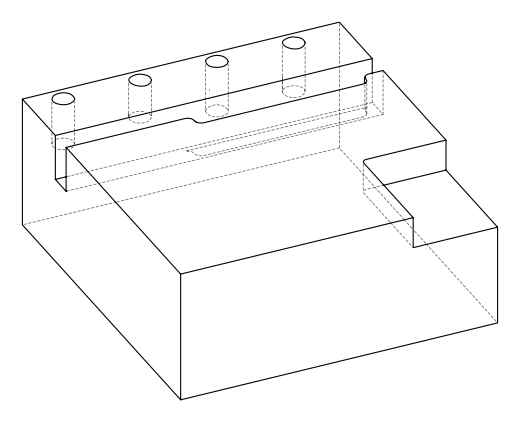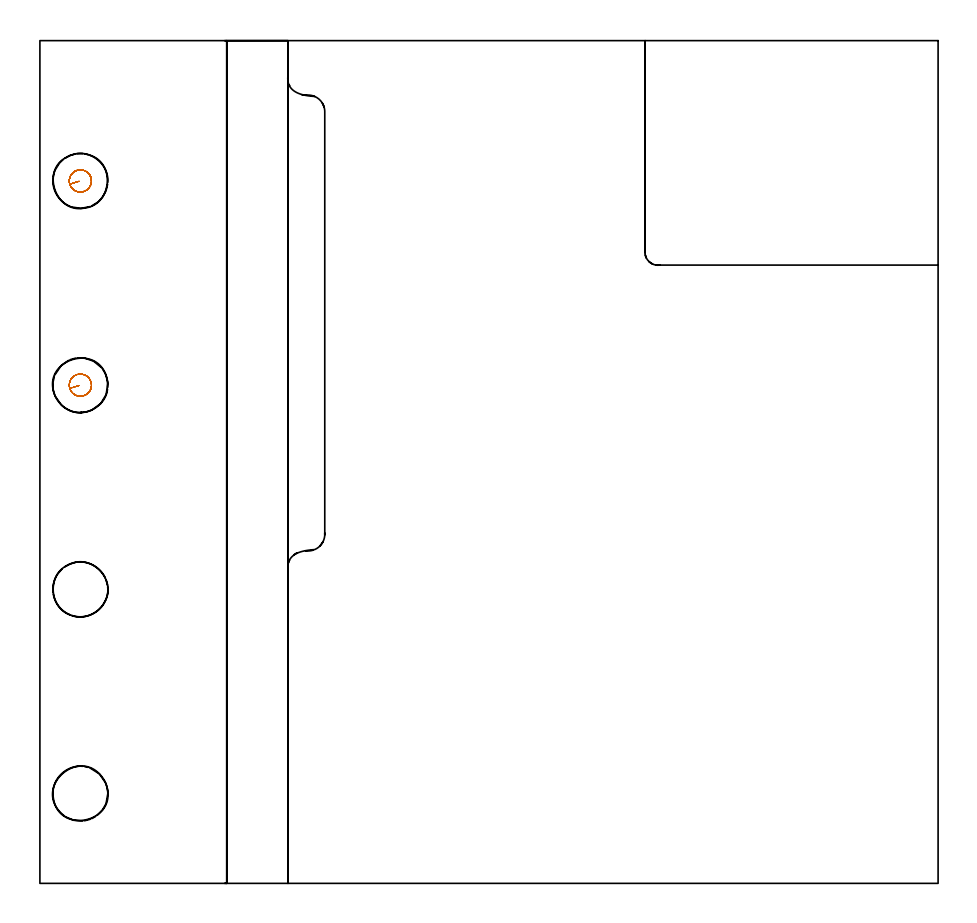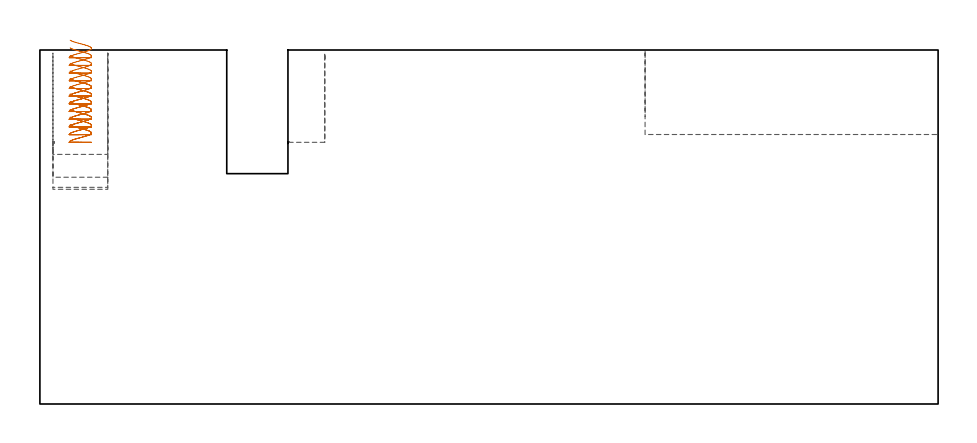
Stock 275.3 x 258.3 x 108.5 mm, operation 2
(PLAN: 7 operations, 3 tool changes, 97.9 min)
(1 MILL_CORNER_NOTCH_RECTANGULAR | CORNER_NOTCH_RECTANGULAR | NXT0201_008 | Follow Part, ap 1.5, ae 75% | 62.71 min | 159947 mm3)
(2 MILL_OPEN_POCKET | POCKET_OPEN | NXT0201_010 | Follow Part, ap 2.5, ae 75% | 27.7 min | 206511 mm3)
(3 MILL_RECTANGULAR_SLOT | SLOT_RECTANGULAR | NXT0201_012 | Follow Part, ap 4, ae 75% | 3.57 min | 46383 mm3)
(4 MILL_BLIND_HOLE_FROM_SOLID_MATERIAL | STEP1POCKET | NXT0201_011 | Spiral | 0.98 min | 2378 mm3)
(5 MILL_BLIND_HOLE_FROM_SOLID_MATERIAL_1 | STEP1POCKET_1 | NXT0201_011 | Spiral | 0.78 min | 836 mm3)
(6 MILL_BLIND_HOLE_FROM_SOLID_MATERIAL_2 | STEP1POCKET_2 | NXT0201_011 | Spiral | 1.08 min | 3192 mm3)
(7 MILL_BLIND_HOLE_FROM_SOLID_MATERIAL_3 | STEP1POCKET_3 | NXT0201_011 | Spiral | 1.08 min | 3063 mm3)
(TOOL NXT0201_008 | ENDMILL 6mm [2P460-0600-NA 1630] | D6 FL26 Z6)
(TOOL NXT0201_010 | ENDMILL 10mm [2P460-1000-NA 1630] | D10 FL30 Z6)
(TOOL NXT0201_012 | ENDMILL 16mm [2P460-1600-NA 1630] | D16 FL38 Z6)
(TOOL NXT0201_011 | ENDMILL 12mm [2P460-1200-NA 1630] | D12 FL38 Z6)
(OP 2 MILL_OPEN_POCKET, part 2 of 2)
G0 X9.279 Y151.362 Z99.708
G1 X9.4 Y151.089 Z99.628
X9.667 Y150.669 Z99.495
X9.992 Y150.292 Z99.362
X10.369 Y149.967 Z99.228
X10.789 Y149.7 Z99.095
X11.243 Y149.498 Z98.962
X11.722 Y149.363 Z98.828
X12.216 Y149.3 Z98.695
X12.584 Z98.596
X13.078 Y149.363 Z98.463
X13.557 Y149.498 Z98.33
X14.011 Y149.7 Z98.196
X14.431 Y149.967 Z98.063
X14.808 Y150.292 Z97.93
X15.133 Y150.669 Z97.796
X15.4 Y151.089 Z97.663
X15.602 Y151.543 Z97.53
X15.737 Y152.022 Z97.396
X15.8 Y152.516 Z97.263
Y152.884 Z97.164
X15.737 Y153.378 Z97.031
X15.602 Y153.857 Z96.898
X15.4 Y154.311 Z96.764
X15.133 Y154.731 Z96.631
X14.808 Y155.108 Z96.498
X14.431 Y155.433 Z96.365
X14.011 Y155.7 Z96.231
X13.557 Y155.902 Z96.098
X13.078 Y156.037 Z95.965
X12.584 Y156.1 Z95.831
X12.216 Z95.732
X11.722 Y156.037 Z95.599
X11.243 Y155.902 Z95.466
X10.789 Y155.7 Z95.333
X10.369 Y155.433 Z95.199
X9.992 Y155.108 Z95.066
X9.667 Y154.731 Z94.933
X9.4 Y154.311 Z94.799
X9.198 Y153.857 Z94.666
X9.063 Y153.378 Z94.533
X9. Y152.884 Z94.399
Y152.7 Z94.35
G3 X12.4 Y149.3 R3.4 F500.
X9. Y152.7 R-3.4
X9.146 Y151.714 R3.4
G1 X12.017 Y152.584 F250.
G0 X9.279 Y151.362 Z97.35
G1 X9.4 Y151.089 Z97.27
X9.667 Y150.669 Z97.137
X9.992 Y150.292 Z97.003
X10.369 Y149.967 Z96.87
X10.789 Y149.7 Z96.737
X11.243 Y149.498 Z96.603
X11.722 Y149.363 Z96.47
X12.216 Y149.3 Z96.337
X12.584 Z96.238
X13.078 Y149.363 Z96.105
X13.557 Y149.498 Z95.971
X14.011 Y149.7 Z95.838
X14.431 Y149.967 Z95.705
X14.808 Y150.292 Z95.571
X15.133 Y150.669 Z95.438
X15.4 Y151.089 Z95.305
X15.602 Y151.543 Z95.171
X15.737 Y152.022 Z95.038
X15.8 Y152.516 Z94.905
Y152.884 Z94.806
X15.737 Y153.378 Z94.673
X15.602 Y153.857 Z94.539
X15.4 Y154.311 Z94.406
X15.133 Y154.731 Z94.273
X14.808 Y155.108 Z94.139
X14.431 Y155.433 Z94.006
X14.011 Y155.7 Z93.873
X13.557 Y155.902 Z93.74
X13.078 Y156.037 Z93.606
X12.584 Y156.1 Z93.473
X12.216 Z93.374
X11.722 Y156.037 Z93.241
X11.243 Y155.902 Z93.107
X10.789 Y155.7 Z92.974
X10.369 Y155.433 Z92.841
X9.992 Y155.108 Z92.708
X9.667 Y154.731 Z92.574
X9.4 Y154.311 Z92.441
X9.198 Y153.857 Z92.308
X9.063 Y153.378 Z92.174
X9. Y152.884 Z92.041
Y152.7 Z91.992
G3 X12.4 Y149.3 R3.4 F500.
X9. Y152.7 R-3.4
X9.146 Y151.714 R3.4
G1 X12.017 Y152.584 F250.
G0 X9.279 Y151.362 Z94.992
G1 X9.4 Y151.089 Z94.912
X9.667 Y150.669 Z94.778
X9.992 Y150.292 Z94.645
X10.369 Y149.967 Z94.512
X10.789 Y149.7 Z94.378
X11.243 Y149.498 Z94.245
X11.722 Y149.363 Z94.112
X12.216 Y149.3 Z93.978
X12.584 Z93.88
X13.078 Y149.363 Z93.746
X13.557 Y149.498 Z93.613
X14.011 Y149.7 Z93.48
X14.431 Y149.967 Z93.346
X14.808 Y150.292 Z93.213
X15.133 Y150.669 Z93.08
X15.4 Y151.089 Z92.946
X15.602 Y151.543 Z92.813
X15.737 Y152.022 Z92.68
X15.8 Y152.516 Z92.547
Y152.884 Z92.448
X15.737 Y153.378 Z92.314
X15.602 Y153.857 Z92.181
X15.4 Y154.311 Z92.048
X15.133 Y154.731 Z91.914
X14.808 Y155.108 Z91.781
X14.431 Y155.433 Z91.648
X14.011 Y155.7 Z91.515
X13.557 Y155.902 Z91.381
X13.078 Y156.037 Z91.248
X12.584 Y156.1 Z91.115
X12.216 Z91.016
X11.722 Y156.037 Z90.882
X11.243 Y155.902 Z90.749
X10.789 Y155.7 Z90.616
X10.369 Y155.433 Z90.483
X9.992 Y155.108 Z90.349
X9.667 Y154.731 Z90.216
X9.4 Y154.311 Z90.083
X9.198 Y153.857 Z89.949
X9.063 Y153.378 Z89.816
X9. Y152.884 Z89.683
Y152.7 Z89.633
G3 X12.4 Y149.3 R3.4 F500.
X9. Y152.7 R-3.4
X9.146 Y151.714 R3.4
G1 X12.017 Y152.584 F250.
G0 X9.279 Y151.362 Z92.633
G1 X9.4 Y151.089 Z92.553
X9.667 Y150.669 Z92.42
X9.992 Y150.292 Z92.287
X10.369 Y149.967 Z92.153
X10.789 Y149.7 Z92.02
X11.243 Y149.498 Z91.887
X11.722 Y149.363 Z91.753
X12.216 Y149.3 Z91.62
X12.584 Z91.521
X13.078 Y149.363 Z91.388
X13.557 Y149.498 Z91.255
X14.011 Y149.7 Z91.121
X14.431 Y149.967 Z90.988
X14.808 Y150.292 Z90.855
X15.133 Y150.669 Z90.721
X15.4 Y151.089 Z90.588
X15.602 Y151.543 Z90.455
X15.737 Y152.022 Z90.322
X15.8 Y152.516 Z90.188
Y152.884 Z90.089
X15.737 Y153.378 Z89.956
X15.602 Y153.857 Z89.823
X15.4 Y154.311 Z89.689
X15.133 Y154.731 Z89.556
X14.808 Y155.108 Z89.423
X14.431 Y155.433 Z89.29
X14.011 Y155.7 Z89.156
X13.557 Y155.902 Z89.023
X13.078 Y156.037 Z88.89
X12.584 Y156.1 Z88.756
X12.216 Z88.657
X11.722 Y156.037 Z88.524
X11.243 Y155.902 Z88.391
X10.789 Y155.7 Z88.258
X10.369 Y155.433 Z88.124
X9.992 Y155.108 Z87.991
X9.667 Y154.731 Z87.858
X9.4 Y154.311 Z87.724
X9.198 Y153.857 Z87.591
X9.063 Y153.378 Z87.458
X9. Y152.884 Z87.324
Y152.7 Z87.275
G3 X12.4 Y149.3 R3.4 F500.
X9. Y152.7 R-3.4
X9.146 Y151.714 R3.4
G1 X12.017 Y152.584 F250.
G0 X9.279 Y151.362 Z90.275
G1 X9.4 Y151.089 Z90.195
X9.667 Y150.669 Z90.062
X9.992 Y150.292 Z89.928
X10.369 Y149.967 Z89.795
X10.789 Y149.7 Z89.662
X11.243 Y149.498 Z89.528
X11.722 Y149.363 Z89.395
X12.216 Y149.3 Z89.262
X12.584 Z89.163
X13.078 Y149.363 Z89.03
X13.557 Y149.498 Z88.896
X14.011 Y149.7 Z88.763
X14.431 Y149.967 Z88.63
X14.808 Y150.292 Z88.496
X15.133 Y150.669 Z88.363
X15.4 Y151.089 Z88.23
X15.602 Y151.543 Z88.096
X15.737 Y152.022 Z87.963
X15.8 Y152.516 Z87.83
Y152.884 Z87.731
X15.737 Y153.378 Z87.598
X15.602 Y153.857 Z87.464
X15.4 Y154.311 Z87.331
X15.133 Y154.731 Z87.198
X14.808 Y155.108 Z87.065
X14.431 Y155.433 Z86.931
X14.011 Y155.7 Z86.798
X13.557 Y155.902 Z86.665
X13.078 Y156.037 Z86.531
X12.584 Y156.1 Z86.398
X12.216 Z86.299
X11.722 Y156.037 Z86.166
X11.243 Y155.902 Z86.033
X10.789 Y155.7 Z85.899
X10.369 Y155.433 Z85.766
X9.992 Y155.108 Z85.633
X9.667 Y154.731 Z85.499
X9.4 Y154.311 Z85.366
X9.198 Y153.857 Z85.233
X9.063 Y153.378 Z85.099
X9. Y152.884 Z84.966
Y152.7 Z84.917
G3 X12.4 Y149.3 R3.4 F500.
X9. Y152.7 R-3.4
X9.146 Y151.714 R3.4
G1 X12.017 Y152.584 F250.
G0 X9.279 Y151.362 Z87.917
G1 X9.4 Y151.089 Z87.837
X9.667 Y150.669 Z87.703
X9.992 Y150.292 Z87.57
X10.369 Y149.967 Z87.437
X10.789 Y149.7 Z87.303
X11.243 Y149.498 Z87.17
X11.722 Y149.363 Z87.037
X12.216 Y149.3 Z86.903
X12.584 Z86.805
X13.078 Y149.363 Z86.671
X13.557 Y149.498 Z86.538
X14.011 Y149.7 Z86.405
X14.431 Y149.967 Z86.271
X14.808 Y150.292 Z86.138
X15.133 Y150.669 Z86.005
X15.4 Y151.089 Z85.871
X15.602 Y151.543 Z85.738
X15.737 Y152.022 Z85.605
X15.8 Y152.516 Z85.472
Y152.884 Z85.373
X15.737 Y153.378 Z85.239
X15.602 Y153.857 Z85.106
X15.4 Y154.311 Z84.973
X15.133 Y154.731 Z84.839
X14.808 Y155.108 Z84.706
X14.431 Y155.433 Z84.573
X14.011 Y155.7 Z84.44
X13.557 Y155.902 Z84.306
X13.078 Y156.037 Z84.173
X12.584 Y156.1 Z84.04
X12.216 Z83.941
X11.722 Y156.037 Z83.808
X11.243 Y155.902 Z83.674
X10.789 Y155.7 Z83.541
X10.369 Y155.433 Z83.408
X9.992 Y155.108 Z83.274
X9.667 Y154.731 Z83.141
X9.4 Y154.311 Z83.008
X9.198 Y153.857 Z82.874
X9.063 Y153.378 Z82.741
X9. Y152.884 Z82.608
Y152.7 Z82.558
G3 X12.4 Y149.3 R3.4 F500.
X9. Y152.7 R-3.4
X9.146 Y151.714 R3.4
G1 X12.017 Y152.584 F250.
G0 X9.279 Y151.362 Z85.558
G1 X9.4 Y151.089 Z85.478
X9.667 Y150.669 Z85.345
X9.992 Y150.292 Z85.212
X10.369 Y149.967 Z85.078
X10.789 Y149.7 Z84.945
X11.243 Y149.498 Z84.812
X11.722 Y149.363 Z84.678
X12.216 Y149.3 Z84.545
X12.584 Z84.446
X13.078 Y149.363 Z84.313
X13.557 Y149.498 Z84.18
X14.011 Y149.7 Z84.046
X14.431 Y149.967 Z83.913
X14.808 Y150.292 Z83.78
X15.133 Y150.669 Z83.646
X15.4 Y151.089 Z83.513
X15.602 Y151.543 Z83.38
X15.737 Y152.022 Z83.247
X15.8 Y152.516 Z83.113
Y152.884 Z83.014
X15.737 Y153.378 Z82.881
X15.602 Y153.857 Z82.748
X15.4 Y154.311 Z82.614
X15.133 Y154.731 Z82.481
X14.808 Y155.108 Z82.348
X14.431 Y155.433 Z82.215
X14.011 Y155.7 Z82.081
X13.557 Y155.902 Z81.948
X13.078 Y156.037 Z81.815
X12.584 Y156.1 Z81.681
X12.216 Z81.582
X11.722 Y156.037 Z81.449
X11.243 Y155.902 Z81.316
X10.789 Y155.7 Z81.183
X10.369 Y155.433 Z81.049
X9.992 Y155.108 Z80.916
X9.667 Y154.731 Z80.783
X9.4 Y154.311 Z80.649
X9.198 Y153.857 Z80.516
X9.063 Y153.378 Z80.383
X9. Y152.884 Z80.249
Y152.7 Z80.2
G3 X12.4 Y149.3 R3.4 F500.
X9. Y152.7 R-3.4
X9.146 Y151.714 R3.4
G1 X12.017 Y152.584 F250.
G0 Z118.5
X9.279 Y213.962
Z111.5
G1 X9.4 Y213.689 Z111.42
X9.667 Y213.269 Z111.287
X9.992 Y212.892 Z111.153
X10.369 Y212.567 Z111.02
X10.789 Y212.3 Z110.887
X11.243 Y212.098 Z110.753
X11.722 Y211.963 Z110.62
X12.216 Y211.9 Z110.487
X12.584 Z110.388
X13.078 Y211.963 Z110.255
X13.557 Y212.098 Z110.121
X14.011 Y212.3 Z109.988
X14.431 Y212.567 Z109.855
X14.808 Y212.892 Z109.721
X15.133 Y213.269 Z109.588
X15.4 Y213.689 Z109.455
X15.602 Y214.143 Z109.321
X15.737 Y214.622 Z109.188
X15.8 Y215.116 Z109.055
Y215.484 Z108.956
X15.737 Y215.978 Z108.823
X15.602 Y216.457 Z108.689
X15.4 Y216.911 Z108.556
X15.133 Y217.331 Z108.423
X14.808 Y217.708 Z108.289
X14.431 Y218.033 Z108.156
X14.011 Y218.3 Z108.023
X13.557 Y218.502 Z107.89
X13.078 Y218.637 Z107.756
X12.584 Y218.7 Z107.623
X12.216 Z107.524
X11.722 Y218.637 Z107.391
X11.243 Y218.502 Z107.257
X10.789 Y218.3 Z107.124
X10.369 Y218.033 Z106.991
X9.992 Y217.708 Z106.858
X9.667 Y217.331 Z106.724
X9.4 Y216.911 Z106.591
X9.198 Y216.457 Z106.458
X9.063 Y215.978 Z106.324
X9. Y215.484 Z106.191
Y215.3 Z106.142
G3 X12.4 Y211.9 R3.4 F500.
X9. Y215.3 R-3.4
X9.146 Y214.314 R3.4
G1 X12.017 Y215.184 F250.
G0 X9.279 Y213.962 Z109.142
G1 X9.4 Y213.689 Z109.062
X9.667 Y213.269 Z108.928
X9.992 Y212.892 Z108.795
X10.369 Y212.567 Z108.662
X10.789 Y212.3 Z108.528
X11.243 Y212.098 Z108.395
X11.722 Y211.963 Z108.262
X12.216 Y211.9 Z108.128
X12.584 Z108.03
X13.078 Y211.963 Z107.896
X13.557 Y212.098 Z107.763
X14.011 Y212.3 Z107.63
X14.431 Y212.567 Z107.496
X14.808 Y212.892 Z107.363
X15.133 Y213.269 Z107.23
X15.4 Y213.689 Z107.096
X15.602 Y214.143 Z106.963
X15.737 Y214.622 Z106.83
X15.8 Y215.116 Z106.696
Y215.484 Z106.598
X15.737 Y215.978 Z106.464
X15.602 Y216.457 Z106.331
X15.4 Y216.911 Z106.198
X15.133 Y217.331 Z106.064
X14.808 Y217.708 Z105.931
X14.431 Y218.033 Z105.798
X14.011 Y218.3 Z105.664
X13.557 Y218.502 Z105.531
X13.078 Y218.637 Z105.398
X12.584 Y218.7 Z105.265
X12.216 Z105.166
X11.722 Y218.637 Z105.032
X11.243 Y218.502 Z104.899
X10.789 Y218.3 Z104.766
X10.369 Y218.033 Z104.633
X9.992 Y217.708 Z104.499
X9.667 Y217.331 Z104.366
X9.4 Y216.911 Z104.233
X9.198 Y216.457 Z104.099
X9.063 Y215.978 Z103.966
X9. Y215.484 Z103.833
Y215.3 Z103.783
G3 X12.4 Y211.9 R3.4 F500.
X9. Y215.3 R-3.4
X9.146 Y214.314 R3.4
G1 X12.017 Y215.184 F250.
G0 X9.279 Y213.962 Z106.783
G1 X9.4 Y213.689 Z106.703
X9.667 Y213.269 Z106.57
X9.992 Y212.892 Z106.437
X10.369 Y212.567 Z106.303
X10.789 Y212.3 Z106.17
X11.243 Y212.098 Z106.037
X11.722 Y211.963 Z105.903
X12.216 Y211.9 Z105.77
X12.584 Z105.671
X13.078 Y211.963 Z105.538
X13.557 Y212.098 Z105.405
X14.011 Y212.3 Z105.271
X14.431 Y212.567 Z105.138
X14.808 Y212.892 Z105.005
X15.133 Y213.269 Z104.871
X15.4 Y213.689 Z104.738
X15.602 Y214.143 Z104.605
X15.737 Y214.622 Z104.471
X15.8 Y215.116 Z104.338
Y215.484 Z104.239
X15.737 Y215.978 Z104.106
X15.602 Y216.457 Z103.973
X15.4 Y216.911 Z103.839
X15.133 Y217.331 Z103.706
X14.808 Y217.708 Z103.573
X14.431 Y218.033 Z103.439
X14.011 Y218.3 Z103.306
X13.557 Y218.502 Z103.173
X13.078 Y218.637 Z103.04
X12.584 Y218.7 Z102.906
X12.216 Z102.807
X11.722 Y218.637 Z102.674
X11.243 Y218.502 Z102.541
X10.789 Y218.3 Z102.407
X10.369 Y218.033 Z102.274
X9.992 Y217.708 Z102.141
X9.667 Y217.331 Z102.008
X9.4 Y216.911 Z101.874
X9.198 Y216.457 Z101.741
X9.063 Y215.978 Z101.608
X9. Y215.484 Z101.474
Y215.3 Z101.425
G3 X12.4 Y211.9 R3.4 F500.
X9. Y215.3 R-3.4
X9.146 Y214.314 R3.4
G1 X12.017 Y215.184 F250.
G0 X9.279 Y213.962 Z104.425
G1 X9.4 Y213.689 Z104.345
X9.667 Y213.269 Z104.212
X9.992 Y212.892 Z104.078
X10.369 Y212.567 Z103.945
X10.789 Y212.3 Z103.812
X11.243 Y212.098 Z103.678
X11.722 Y211.963 Z103.545
X12.216 Y211.9 Z103.412
X12.584 Z103.313
X13.078 Y211.963 Z103.18
X13.557 Y212.098 Z103.046
X14.011 Y212.3 Z102.913
X14.431 Y212.567 Z102.78
X14.808 Y212.892 Z102.646
X15.133 Y213.269 Z102.513
X15.4 Y213.689 Z102.38
X15.602 Y214.143 Z102.246
X15.737 Y214.622 Z102.113
X15.8 Y215.116 Z101.98
Y215.484 Z101.881
X15.737 Y215.978 Z101.748
X15.602 Y216.457 Z101.614
X15.4 Y216.911 Z101.481
X15.133 Y217.331 Z101.348
X14.808 Y217.708 Z101.214
X14.431 Y218.033 Z101.081
X14.011 Y218.3 Z100.948
X13.557 Y218.502 Z100.815
X13.078 Y218.637 Z100.681
X12.584 Y218.7 Z100.548
X12.216 Z100.449
X11.722 Y218.637 Z100.316
X11.243 Y218.502 Z100.182
X10.789 Y218.3 Z100.049
X10.369 Y218.033 Z99.916
X9.992 Y217.708 Z99.783
X9.667 Y217.331 Z99.649
X9.4 Y216.911 Z99.516
X9.198 Y216.457 Z99.383
X9.063 Y215.978 Z99.249
X9. Y215.484 Z99.116
Y215.3 Z99.067
G3 X12.4 Y211.9 R3.4 F500.
X9. Y215.3 R-3.4
X9.146 Y214.314 R3.4
G1 X12.017 Y215.184 F250.
G0 X9.279 Y213.962 Z102.067
G1 X9.4 Y213.689 Z101.987
X9.667 Y213.269 Z101.853
X9.992 Y212.892 Z101.72
X10.369 Y212.567 Z101.587
X10.789 Y212.3 Z101.453
X11.243 Y212.098 Z101.32
X11.722 Y211.963 Z101.187
X12.216 Y211.9 Z101.053
X12.584 Z100.955
X13.078 Y211.963 Z100.821
X13.557 Y212.098 Z100.688
X14.011 Y212.3 Z100.555
X14.431 Y212.567 Z100.421
X14.808 Y212.892 Z100.288
X15.133 Y213.269 Z100.155
X15.4 Y213.689 Z100.021
X15.602 Y214.143 Z99.888
X15.737 Y214.622 Z99.755
X15.8 Y215.116 Z99.622
Y215.484 Z99.523
X15.737 Y215.978 Z99.389
X15.602 Y216.457 Z99.256
X15.4 Y216.911 Z99.123
X15.133 Y217.331 Z98.989
X14.808 Y217.708 Z98.856
X14.431 Y218.033 Z98.723
X14.011 Y218.3 Z98.59
X13.557 Y218.502 Z98.456
X13.078 Y218.637 Z98.323
X12.584 Y218.7 Z98.19
X12.216 Z98.091
X11.722 Y218.637 Z97.957
X11.243 Y218.502 Z97.824
X10.789 Y218.3 Z97.691
X10.369 Y218.033 Z97.558
X9.992 Y217.708 Z97.424
X9.667 Y217.331 Z97.291
X9.4 Y216.911 Z97.158
X9.198 Y216.457 Z97.024
X9.063 Y215.978 Z96.891
X9. Y215.484 Z96.758
Y215.3 Z96.708
G3 X12.4 Y211.9 R3.4 F500.
X9. Y215.3 R-3.4
X9.146 Y214.314 R3.4
G1 X12.017 Y215.184 F250.
G0 X9.279 Y213.962 Z99.708
G1 X9.4 Y213.689 Z99.628
X9.667 Y213.269 Z99.495
X9.992 Y212.892 Z99.362
X10.369 Y212.567 Z99.228
X10.789 Y212.3 Z99.095
X11.243 Y212.098 Z98.962
X11.722 Y211.963 Z98.828
X12.216 Y211.9 Z98.695
X12.584 Z98.596
X13.078 Y211.963 Z98.463
X13.557 Y212.098 Z98.33
X14.011 Y212.3 Z98.196
X14.431 Y212.567 Z98.063
X14.808 Y212.892 Z97.93
X15.133 Y213.269 Z97.796
X15.4 Y213.689 Z97.663
X15.602 Y214.143 Z97.53
X15.737 Y214.622 Z97.396
X15.8 Y215.116 Z97.263
Y215.484 Z97.164
X15.737 Y215.978 Z97.031
X15.602 Y216.457 Z96.898
X15.4 Y216.911 Z96.764
X15.133 Y217.331 Z96.631
X14.808 Y217.708 Z96.498
X14.431 Y218.033 Z96.365
X14.011 Y218.3 Z96.231
X13.557 Y218.502 Z96.098
X13.078 Y218.637 Z95.965
X12.584 Y218.7 Z95.831
X12.216 Z95.732
X11.722 Y218.637 Z95.599
X11.243 Y218.502 Z95.466
X10.789 Y218.3 Z95.333
X10.369 Y218.033 Z95.199
X9.992 Y217.708 Z95.066
X9.667 Y217.331 Z94.933
X9.4 Y216.911 Z94.799
X9.198 Y216.457 Z94.666
X9.063 Y215.978 Z94.533
X9. Y215.484 Z94.399
Y215.3 Z94.35
G3 X12.4 Y211.9 R3.4 F500.
X9. Y215.3 R-3.4
X9.146 Y214.314 R3.4
G1 X12.017 Y215.184 F250.
G0 X9.279 Y213.962 Z97.35
G1 X9.4 Y213.689 Z97.27
X9.667 Y213.269 Z97.137
X9.992 Y212.892 Z97.003
X10.369 Y212.567 Z96.87
X10.789 Y212.3 Z96.737
X11.243 Y212.098 Z96.603
X11.722 Y211.963 Z96.47
X12.216 Y211.9 Z96.337
X12.584 Z96.238
X13.078 Y211.963 Z96.105
X13.557 Y212.098 Z95.971
X14.011 Y212.3 Z95.838
X14.431 Y212.567 Z95.705
X14.808 Y212.892 Z95.571
X15.133 Y213.269 Z95.438
X15.4 Y213.689 Z95.305
X15.602 Y214.143 Z95.171
X15.737 Y214.622 Z95.038
X15.8 Y215.116 Z94.905
Y215.484 Z94.806
X15.737 Y215.978 Z94.673
X15.602 Y216.457 Z94.539
X15.4 Y216.911 Z94.406
X15.133 Y217.331 Z94.273
X14.808 Y217.708 Z94.139
X14.431 Y218.033 Z94.006
X14.011 Y218.3 Z93.873
X13.557 Y218.502 Z93.74
X13.078 Y218.637 Z93.606
X12.584 Y218.7 Z93.473
X12.216 Z93.374
X11.722 Y218.637 Z93.241
X11.243 Y218.502 Z93.107
X10.789 Y218.3 Z92.974
X10.369 Y218.033 Z92.841
X9.992 Y217.708 Z92.708
X9.667 Y217.331 Z92.574
X9.4 Y216.911 Z92.441
X9.198 Y216.457 Z92.308
X9.063 Y215.978 Z92.174
X9. Y215.484 Z92.041
Y215.3 Z91.992
G3 X12.4 Y211.9 R3.4 F500.
X9. Y215.3 R-3.4
X9.146 Y214.314 R3.4
G1 X12.017 Y215.184 F250.
G0 X9.279 Y213.962 Z94.992
G1 X9.4 Y213.689 Z94.912
X9.667 Y213.269 Z94.778
X9.992 Y212.892 Z94.645
X10.369 Y212.567 Z94.512
X10.789 Y212.3 Z94.378
X11.243 Y212.098 Z94.245
X11.722 Y211.963 Z94.112
X12.216 Y211.9 Z93.978
X12.584 Z93.88
X13.078 Y211.963 Z93.746
X13.557 Y212.098 Z93.613
X14.011 Y212.3 Z93.48
X14.431 Y212.567 Z93.346
X14.808 Y212.892 Z93.213
X15.133 Y213.269 Z93.08
X15.4 Y213.689 Z92.946
X15.602 Y214.143 Z92.813
X15.737 Y214.622 Z92.68
X15.8 Y215.116 Z92.547
Y215.484 Z92.448
X15.737 Y215.978 Z92.314
X15.602 Y216.457 Z92.181
X15.4 Y216.911 Z92.048
X15.133 Y217.331 Z91.914
X14.808 Y217.708 Z91.781
X14.431 Y218.033 Z91.648
X14.011 Y218.3 Z91.515
X13.557 Y218.502 Z91.381
X13.078 Y218.637 Z91.248
X12.584 Y218.7 Z91.115
X12.216 Z91.016
X11.722 Y218.637 Z90.882
X11.243 Y218.502 Z90.749
X10.789 Y218.3 Z90.616
X10.369 Y218.033 Z90.483
X9.992 Y217.708 Z90.349
X9.667 Y217.331 Z90.216
X9.4 Y216.911 Z90.083
X9.198 Y216.457 Z89.949
X9.063 Y215.978 Z89.816
X9. Y215.484 Z89.683
Y215.3 Z89.633
G3 X12.4 Y211.9 R3.4 F500.
X9. Y215.3 R-3.4
X9.146 Y214.314 R3.4
G1 X12.017 Y215.184 F250.
G0 X9.279 Y213.962 Z92.633
G1 X9.4 Y213.689 Z92.553
X9.667 Y213.269 Z92.42
X9.992 Y212.892 Z92.287
X10.369 Y212.567 Z92.153
X10.789 Y212.3 Z92.02
X11.243 Y212.098 Z91.887
X11.722 Y211.963 Z91.753
X12.216 Y211.9 Z91.62
X12.584 Z91.521
X13.078 Y211.963 Z91.388
X13.557 Y212.098 Z91.255
X14.011 Y212.3 Z91.121
X14.431 Y212.567 Z90.988
X14.808 Y212.892 Z90.855
X15.133 Y213.269 Z90.721
X15.4 Y213.689 Z90.588
X15.602 Y214.143 Z90.455
X15.737 Y214.622 Z90.322
X15.8 Y215.116 Z90.188
Y215.484 Z90.089
X15.737 Y215.978 Z89.956
X15.602 Y216.457 Z89.823
X15.4 Y216.911 Z89.689
X15.133 Y217.331 Z89.556
X14.808 Y217.708 Z89.423
X14.431 Y218.033 Z89.29
X14.011 Y218.3 Z89.156
X13.557 Y218.502 Z89.023
X13.078 Y218.637 Z88.89
X12.584 Y218.7 Z88.756
X12.216 Z88.657
X11.722 Y218.637 Z88.524
X11.243 Y218.502 Z88.391
X10.789 Y218.3 Z88.258
X10.369 Y218.033 Z88.124
X9.992 Y217.708 Z87.991
X9.667 Y217.331 Z87.858
X9.4 Y216.911 Z87.724
X9.198 Y216.457 Z87.591
X9.063 Y215.978 Z87.458
X9. Y215.484 Z87.324
Y215.3 Z87.275
G3 X12.4 Y211.9 R3.4 F500.
X9. Y215.3 R-3.4
X9.146 Y214.314 R3.4
G1 X12.017 Y215.184 F250.
G0 X9.279 Y213.962 Z90.275
G1 X9.4 Y213.689 Z90.195
X9.667 Y213.269 Z90.062
X9.992 Y212.892 Z89.928
X10.369 Y212.567 Z89.795
X10.789 Y212.3 Z89.662
X11.243 Y212.098 Z89.528
X11.722 Y211.963 Z89.395
X12.216 Y211.9 Z89.262
X12.584 Z89.163
X13.078 Y211.963 Z89.03
X13.557 Y212.098 Z88.896
X14.011 Y212.3 Z88.763
X14.431 Y212.567 Z88.63
X14.808 Y212.892 Z88.496
X15.133 Y213.269 Z88.363
X15.4 Y213.689 Z88.23
X15.602 Y214.143 Z88.096
X15.737 Y214.622 Z87.963
X15.8 Y215.116 Z87.83
Y215.484 Z87.731
X15.737 Y215.978 Z87.598
X15.602 Y216.457 Z87.464
X15.4 Y216.911 Z87.331
X15.133 Y217.331 Z87.198
X14.808 Y217.708 Z87.065
X14.431 Y218.033 Z86.931
X14.011 Y218.3 Z86.798
X13.557 Y218.502 Z86.665
X13.078 Y218.637 Z86.531
X12.584 Y218.7 Z86.398
X12.216 Z86.299
X11.722 Y218.637 Z86.166
X11.243 Y218.502 Z86.033
X10.789 Y218.3 Z85.899
X10.369 Y218.033 Z85.766
X9.992 Y217.708 Z85.633
X9.667 Y217.331 Z85.499
X9.4 Y216.911 Z85.366
X9.198 Y216.457 Z85.233
X9.063 Y215.978 Z85.099
X9. Y215.484 Z84.966
Y215.3 Z84.917
G3 X12.4 Y211.9 R3.4 F500.
X9. Y215.3 R-3.4
X9.146 Y214.314 R3.4
G1 X12.017 Y215.184 F250.
G0 X9.279 Y213.962 Z87.917
G1 X9.4 Y213.689 Z87.837
X9.667 Y213.269 Z87.703
X9.992 Y212.892 Z87.57
X10.369 Y212.567 Z87.437
X10.789 Y212.3 Z87.303
X11.243 Y212.098 Z87.17
X11.722 Y211.963 Z87.037
X12.216 Y211.9 Z86.903
X12.584 Z86.805
X13.078 Y211.963 Z86.671
X13.557 Y212.098 Z86.538
X14.011 Y212.3 Z86.405
X14.431 Y212.567 Z86.271
X14.808 Y212.892 Z86.138
X15.133 Y213.269 Z86.005
X15.4 Y213.689 Z85.871
X15.602 Y214.143 Z85.738
X15.737 Y214.622 Z85.605
X15.8 Y215.116 Z85.472
Y215.484 Z85.373
X15.737 Y215.978 Z85.239
X15.602 Y216.457 Z85.106
X15.4 Y216.911 Z84.973
X15.133 Y217.331 Z84.839
X14.808 Y217.708 Z84.706
X14.431 Y218.033 Z84.573
X14.011 Y218.3 Z84.44
X13.557 Y218.502 Z84.306
X13.078 Y218.637 Z84.173
X12.584 Y218.7 Z84.04
X12.216 Z83.941
X11.722 Y218.637 Z83.808
X11.243 Y218.502 Z83.674
X10.789 Y218.3 Z83.541
X10.369 Y218.033 Z83.408
X9.992 Y217.708 Z83.274
X9.667 Y217.331 Z83.141
X9.4 Y216.911 Z83.008
X9.198 Y216.457 Z82.874
X9.063 Y215.978 Z82.741
X9. Y215.484 Z82.608
Y215.3 Z82.558
G3 X12.4 Y211.9 R3.4 F500.
X9. Y215.3 R-3.4
X9.146 Y214.314 R3.4
G1 X12.017 Y215.184 F250.
G0 X9.279 Y213.962 Z85.558
G1 X9.4 Y213.689 Z85.478
X9.667 Y213.269 Z85.345
X9.992 Y212.892 Z85.212
X10.369 Y212.567 Z85.078
X10.789 Y212.3 Z84.945
X11.243 Y212.098 Z84.812
X11.722 Y211.963 Z84.678
X12.216 Y211.9 Z84.545
X12.584 Z84.446
X13.078 Y211.963 Z84.313
X13.557 Y212.098 Z84.18
X14.011 Y212.3 Z84.046
X14.431 Y212.567 Z83.913
X14.808 Y212.892 Z83.78
X15.133 Y213.269 Z83.646
X15.4 Y213.689 Z83.513
X15.602 Y214.143 Z83.38
X15.737 Y214.622 Z83.247
X15.8 Y215.116 Z83.113
Y215.484 Z83.014
X15.737 Y215.978 Z82.881
X15.602 Y216.457 Z82.748
X15.4 Y216.911 Z82.614
X15.133 Y217.331 Z82.481
X14.808 Y217.708 Z82.348
X14.431 Y218.033 Z82.215
X14.011 Y218.3 Z82.081
X13.557 Y218.502 Z81.948
X13.078 Y218.637 Z81.815
X12.584 Y218.7 Z81.681
X12.216 Z81.582
X11.722 Y218.637 Z81.449
X11.243 Y218.502 Z81.316
X10.789 Y218.3 Z81.183
X10.369 Y218.033 Z81.049
X9.992 Y217.708 Z80.916
X9.667 Y217.331 Z80.783
X9.4 Y216.911 Z80.649
X9.198 Y216.457 Z80.516
X9.063 Y215.978 Z80.383
X9. Y215.484 Z80.249
Y215.3 Z80.2
G3 X12.4 Y211.9 R3.4 F500.
X9. Y215.3 R-3.4
X9.146 Y214.314 R3.4
G1 X12.017 Y215.184 F250.
G0 Z118.5
M5
M2
